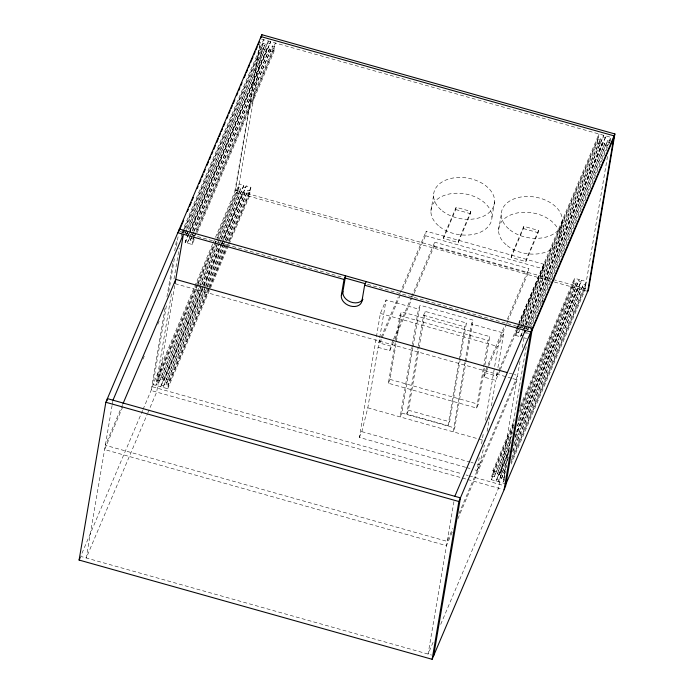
<?xml version="1.0" encoding="UTF-8"?>
<svg xmlns="http://www.w3.org/2000/svg" width="694" height="694" viewBox="0 0 694 694"><rect width="100%" height="100%" fill="white"/><g stroke="black" fill="none" stroke-linecap="round" stroke-linejoin="round"><path stroke-width="0.52" stroke-dasharray="3.47 2.6" d="M112.081 405.513L86.247 557.967L147.38 413.928M112.263 404.455L112.81 401.253M164.981 308.422L151.066 390.505L461.397 477.75M166.968 296.694L172.754 262.575M174.741 250.846L176.727 239.126M143.059 409.382L152.619 386.853L166.716 303.694M168.703 291.992L174.489 257.856M176.458 246.223L178.28 235.466M171.461 293.883L155.942 385.422L216.467 242.831M173.986 278.988L179.217 248.114M181.203 236.411L181.741 233.219M174.732 285.468L156.662 392.075L149.488 408.966M197.617 285.095L156.558 381.813L158.909 382.481L218.896 240.081M202.856 286.223L160.652 386.749L202.127 289.025M221.794 244.583L164.226 380.191L161.876 379.531L201.121 285.997M194.277 239.491L192.16 244.479L185.107 242.492L189.219 231.709M186.322 235.275L187.9 230.486M205.216 286.891L163.003 387.408L223.529 244.817M164.226 380.191L203.472 286.657M190.729 234.372L187.458 243.152L190.416 236.168M209.38 288.4L168.321 385.127L165.97 384.459L206.482 287.932M194.467 236.88L192.776 240.87L190.425 240.211L193.27 232.421M212.685 244.002L153.001 384.597L167.714 388.727L169.241 379.713L208.183 287.975M192.16 244.479L193.695 235.457L194.962 232.464M259.79 44.078L234.693 192.151L553.352 281.738M213.11 243.004L235.509 190.225L260.606 42.161M218.168 242.883L240.905 188.23L238.554 187.571L216.962 238.424M185.48 233.236L265.351 43.974L263 43.314L184.274 228.777M225.645 239.829L244.999 193.158L242.648 192.498L222.869 240.167M221.551 238.936L243.872 185.281L239.161 183.962L216.302 237.808M190.182 230.521L267.095 48.242L269.454 48.901L192.533 231.189M186.747 234.277L268.318 41.033L188.326 229.488M222.21 243.585L246.223 185.949L250.933 187.267L250.317 190.876L229.159 240.731M189.523 233.947L270.677 41.692L188.985 234.138M226.921 240.879L247.966 190.217L250.317 190.876M194.233 231.232L272.412 45.96L274.772 46.619L275.379 43.011L195.387 231.475M247.663 192.021L250.013 192.68L249.398 196.289L228.664 245.147M197.243 232.507L273.852 52.033L274.46 48.424L272.109 47.765M465.587 467.288L359.362 437.428L380.373 313.462L386.09 299.99L418.456 309.082L420.087 305.239L473.039 320.125L465.986 361.765M359.362 437.428L361.817 431.651L367.811 407.82L378.074 347.321L400.915 293.501M393.125 340.181L390.601 346.124L378.837 342.81L379.54 338.637M379.722 337.588L386.09 299.99M378.074 347.321L389.837 350.626L390.601 346.124M484.351 368.288L478.261 404.203L476.631 408.055L388.371 383.244L395.537 340.98M395.719 339.921L399.831 315.623L401.47 311.779L489.73 336.59L484.533 367.23M388.371 383.244L390.011 379.392L401.47 311.779M402.607 289.519L425.448 235.7L426.211 231.197L543.888 264.275L543.124 268.786L519.858 323.595M430.905 211.158L433.577 195.387M412.305 345.386L400.178 416.921L401.809 413.077L412.852 347.946M412.479 344.319L418.456 309.082M413.034 346.879L420.087 305.239M414.205 293.224L433.95 246.708L434.713 242.197L528.854 268.665L528.091 273.176L508.346 319.691M460.269 359.102L449.643 421.796L448.012 425.648L406.823 414.066L418.17 347.121M418.352 346.063L423.574 315.25L425.205 311.398L466.394 322.979L460.452 358.043M406.823 414.066L408.454 410.223L425.205 311.398M443.483 238.415L443.865 236.16L456.123 207.289L470.827 211.427L470.445 213.683L458.196 242.544L443.483 238.415L455.732 209.545L456.123 207.289M458.196 242.544L458.578 240.289L470.827 211.427M448.012 425.648L458.994 360.828M459.176 359.77L464.763 326.831L466.394 322.979M464.893 362.407L453.13 431.807L454.761 427.964L465.804 362.832M465.075 361.34L471.408 323.977L473.039 320.125M491.959 217.179L494.64 201.399M498.561 230.182L501.241 214.403M453.928 501.623L428.094 654.069L433.577 641.161M476.631 408.055L483.432 367.907M483.614 366.848L488.09 340.433L489.73 336.59M499.975 370.44L495.75 380.407L483.978 377.094L484.742 372.591L504.486 326.067M511.148 257.431L511.53 255.184L523.779 226.313L538.492 230.451L538.11 232.698L525.852 261.569L511.148 257.431L523.397 228.569L523.779 226.313M474.956 469.925L477.038 470.515L479.216 457.684M481.567 443.796L483.38 433.108M485.548 420.278L498.049 346.54L503.766 333.068L471.408 323.977M487.11 431.356L489.452 417.554M491.43 405.877L495.75 380.407M484.742 372.591L496.514 375.896L497.216 371.715M497.928 367.542L503.766 333.068M525.852 261.569L526.243 259.313L538.492 230.451M506.03 483.848L491.326 479.71L492.853 470.697L514.436 419.844M522.174 332.79L520.483 336.781L515.772 335.454L516.692 330.04L519.043 330.708L518.739 332.513L516.388 331.845L518.08 327.863M516.839 329.147L518.574 323.447M513.517 425.249L491.933 476.101L494.284 476.761L512.797 432.084M509.882 447.318L496.028 481.029L509.153 450.12M509.344 451.551L499.602 474.479L497.251 473.82L511.105 440.109M520.483 336.781L525.02 325M508.424 456.956L498.379 481.697L508.537 457.762M499.602 474.479L509.223 450.744M520.014 361.322L498.509 488.186L439.901 626.257M522.356 347.46L524.17 336.798M504.972 476.422L503.705 479.415L501.346 478.747L506.733 464.98M526.182 346.774L503.089 483.015L504.781 479.034M559.624 236.203L562.296 220.423M520.595 407.491L573.929 281.851L576.28 282.519L575.977 284.323L573.626 283.655L573.01 287.264L519.685 412.904M573.929 281.851L574.537 278.251L579.247 279.569L517.143 426.957M520.856 323.491L597.465 143.007L598.072 139.399L600.423 140.067L600.735 138.262L598.375 137.603L519.65 323.066M598.375 137.603L598.991 133.994L518.991 322.45M513.621 445.8L580.375 287.446L578.024 286.787L515.503 435.164M525.558 324.809L602.47 142.53L604.83 143.19L526.642 328.462M522.547 327.568L603.693 135.313L522.009 327.759M515.269 437.584L581.598 280.229L586.309 281.556L511.816 457.051M526.173 325.243L606.053 135.981L524.36 328.427M512.779 451.829L583.342 284.497L585.693 285.165L511.625 459.662M527.917 329.511L607.797 140.249L610.147 140.908M607.51 156.462L584.782 290.569L511.131 464.069M610.035 141.559L610.755 137.299L529.912 327.75M477.038 470.515L479.493 464.737L484.447 445.054M181.923 232.152L263.616 39.705L237.634 192.975L216.892 241.833M182.583 232.768L183.849 229.775M183.121 232.577L184.396 229.584M184.821 228.586L262.696 45.119L265.047 45.778M183.78 233.193L262.08 48.719L266.791 50.046M184.934 233.427L186.209 230.434M186.625 229.436L265.351 43.974M189.644 230.72L267.095 48.242M185.107 242.492L189.757 231.518M192.42 230.382L269.454 48.901M190.841 235.179L192.117 232.186M193.687 231.423L272.412 45.96M190.425 240.211L193.808 232.23M122.63 404.541L105.349 445.27L447.196 541.372L452.679 528.455M195.621 233.08L193.079 239.066L190.729 238.406M196.046 232.082L274.772 46.619M194.893 235.882L274.46 48.424M122.751 406.831L104.621 449.547L446.468 545.658L452.792 530.754M142.99 359.154L144.257 356.178M157.746 324.384L159.854 319.422M142.634 410.371L80.651 556.397L431.599 655.058M196.411 284.67L157.477 376.408L169.241 379.713M196.836 283.673L213.344 244.782M197.495 284.288L156.861 380.017L159.212 380.676M197.92 283.291L216.545 239.421M198.033 284.098L217.083 239.23M217.508 238.233L238.242 189.367L240.601 190.035M219.321 239.083L240.905 188.23M158.909 382.481L217.743 243.88M201.546 285L220.588 240.124M221.013 239.126L243.872 185.281M161.876 379.531L219.434 243.924M219.859 242.926L221.134 239.933M147.805 412.939L149.071 409.954M203.281 285.234L219.79 246.344M222.757 239.361L242.648 192.498M203.828 285.034L222.444 241.165M203.897 285.659L221.247 244.774M221.672 243.776L246.223 185.949M205.641 285.893L224.683 241.018M225.108 240.02L244.999 193.158M223.954 243.82L225.22 240.827M206.907 286.934L225.958 242.067M226.383 241.07L247.966 190.217M165.97 384.459L207.029 287.741M207.454 286.743L226.496 241.876M208.608 286.978L227.649 242.111M228.074 241.113L250.933 187.267M208.842 288.591L168.633 383.322L166.274 382.663M209.258 287.594L226.192 247.715M209.805 287.403L227.155 246.526M227.58 245.529L228.847 242.536M229.272 241.538L250.013 192.68M167.714 388.727L210.039 289.016M210.464 288.019L228.239 246.144M378.837 342.81L398.295 296.971M399.987 292.981L426.211 231.197M393.541 339.192L411.186 297.622M411.611 296.633L434.713 242.197M389.837 350.626L394.461 339.739M394.877 338.75L412.106 298.177M412.522 297.188L413.789 294.213M507.427 319.145L528.854 268.665M483.978 377.094L488.177 367.195M488.602 366.206L506.247 324.645M506.663 323.647L507.921 320.68M496.514 375.896L515.972 330.049M516.397 329.06L543.888 264.275M517.958 327.056L519.233 324.063M500.4 369.442L517.325 329.581M518.505 326.865L598.072 139.399M515.772 335.454L520.431 324.488M520.309 327.715L600.735 138.262M518.739 332.513L520.431 328.522M520.856 327.525L522.122 324.532M522.547 323.534L600.423 140.067M525.445 324.003L602.47 142.53M523.866 328.8L525.132 325.807M524.482 329.225L525.748 326.241M526.104 328.652L604.83 143.19M527.371 329.702L528.646 326.709M529.071 325.712L607.797 140.249M530.147 329.364L609.722 141.906M541.693 303.252L542.968 300.259M459.003 513.56L517.611 375.489L514.48 374.604M457.858 518.834L516.883 379.765L512.719 378.594M520.361 405.877L574.537 278.251M513.404 424.442L492.237 474.297L494.596 474.965M519.442 411.29L573.626 283.655M491.326 479.71L513.751 426.862M518.722 418.126L576.28 282.519M494.284 476.761L511.643 435.884M517.993 420.928L575.977 284.323M517.03 426.151L579.247 279.569M497.251 473.82L510.793 441.913M516.232 432.362L578.024 286.787M515.148 436.778L581.598 280.229M514.349 442.998L580.375 287.446M512.658 451.022L583.342 284.497M501.346 478.747L506.429 466.784M505.891 471.009L504.616 474.002L492.853 470.697M504.85 475.616L504.009 477.611L501.649 476.943M510.897 462.464L585.389 286.969L583.038 286.301M261.655 39.15L611.614 137.542M268.014 42.828L270.365 43.496M603.39 137.117L605.741 137.776M607.484 142.044L609.844 142.712M269.142 50.705L273.852 52.033M597.465 143.007L602.166 144.335M604.526 144.994L608.291 146.052M455.732 209.545L470.445 213.683M523.397 228.569L538.11 232.698M425.448 235.7L543.124 268.786M243.559 187.085L245.919 187.753M578.943 281.374L581.294 282.033M235.509 190.225L552.086 279.231M553.127 279.517L586.456 288.886M433.95 246.708L528.091 273.176M554.393 282.033L587.723 291.402M179.963 231.596L343.521 277.583M367.473 284.314L529.071 329.745M528.455 333.354L526.104 332.695L525.8 334.491L527.371 334.933M185.411 240.688L187.762 241.347M520.786 334.976L523.137 335.636M523.779 337.7L526.599 338.499M423.574 315.25L464.763 326.831M399.831 315.623L488.09 340.433M380.373 313.462L498.049 346.54M509.275 373.138L513.439 374.309M175.035 283.664L511.678 378.299M390.011 379.392L478.261 404.203M408.454 410.223L449.643 421.796M401.809 413.077L454.761 427.964M367.811 407.82L485.488 440.907M361.817 431.651L470.116 462.1M471.157 462.395L473.239 462.985M477.403 464.156L479.493 464.737M466.628 467.583L470.792 468.754M160.956 384.944L163.316 385.604M496.331 479.233L498.691 479.892M152.619 386.853L461.909 473.802M466.073 474.974L468.164 475.555M469.205 475.85L503.566 485.514M462.438 478.045L466.611 479.216M467.652 479.511L502.23 489.235M439.649 226.704A30.77 20.594 9.6 0 0 490.849 222.436A30.77 20.594 9.6 0 0 453.798 193.366A30.77 20.594 9.6 0 0 439.649 226.704M442.321 210.924A30.77 20.594 9.6 0 0 493.521 206.665A30.77 20.594 9.6 0 0 456.47 177.586A30.77 20.594 9.6 0 0 442.321 210.924M507.314 245.719A30.77 20.594 9.6 0 0 558.514 241.46A30.77 20.594 9.6 0 0 521.463 212.39A30.77 20.594 9.6 0 0 507.314 245.719M509.986 229.948A30.77 20.594 9.6 0 0 561.186 225.689A30.77 20.594 9.6 0 0 524.135 196.61A30.77 20.594 9.6 0 0 509.986 229.948"/><path stroke-width="1.04" d="M179 231.206L179.364 229.072L532.393 328.323L505.648 486.095L432.128 659.3L79.099 560.049L105.844 402.268L261.872 34.7L614.901 133.951L588.538 289.476L506.03 483.848M107.032 400.75L107.397 398.616L460.426 497.867L433.681 655.648M175.088 283.334L183.398 234.294L112.983 400.186M260.797 38.127L261.057 36.626L614.077 135.877L587.723 291.402M261.508 36.834L261.872 34.7M341.353 295.236L344.033 279.456L345.586 275.804L342.905 291.575L341.353 295.236A10.766 7.903 23 0 0 350.314 306.019A10.766 7.903 23 0 0 361.947 301.023L362.728 299.192M361.947 301.023L364.628 285.243L366.172 281.591M432.128 659.3L458.873 501.519L614.901 133.951M524.89 332.539L525.254 330.405L454.839 496.297M504.096 489.756L530.841 331.975L364.628 285.243M179.833 229.332L183.641 220.354M187.449 211.384L188.291 209.388M189.566 206.396L191.258 202.405M192.099 200.41L193.374 197.426M197.183 188.447L198.033 186.452M199.299 183.459L200.991 179.477M201.841 177.482L203.108 174.489M203.958 172.494L205.224 169.501M206.916 165.51L208.608 161.529M209.458 159.533L210.724 156.54M211.575 154.545L212.841 151.552M213.691 149.557L215.383 145.575M216.649 142.582L218.341 138.592M219.191 136.597L220.458 133.604M221.308 131.608L222.574 128.624M223.425 126.629L225.116 122.638M226.808 118.648L228.083 115.655M228.925 113.66L230.2 110.676M231.041 108.68L232.317 105.688M233.158 103.692L234.85 99.702M236.541 95.711L237.816 92.727M238.658 90.732L239.933 87.739M240.775 85.744L242.05 82.751M244.167 77.763L245.433 74.779M246.283 72.783L247.55 69.79M248.4 67.795L249.667 64.802M250.517 62.807L253.05 56.83M253.9 54.835L255.166 51.842M256.017 49.847L257.283 46.854M258.133 44.858L259.4 41.866M123.055 403.544L175.764 279.378L507.184 372.557M79.099 560.049L80.27 557.308M532.012 330.57L613.696 138.132M344.562 277.878L365.391 283.733M177.811 232.724L344.033 279.456M105.844 402.268L458.873 501.519M362.806 299.314A10.766 7.903 23 0 1 350.531 301.916A10.766 7.903 23 0 1 342.905 291.575"/></g></svg>
